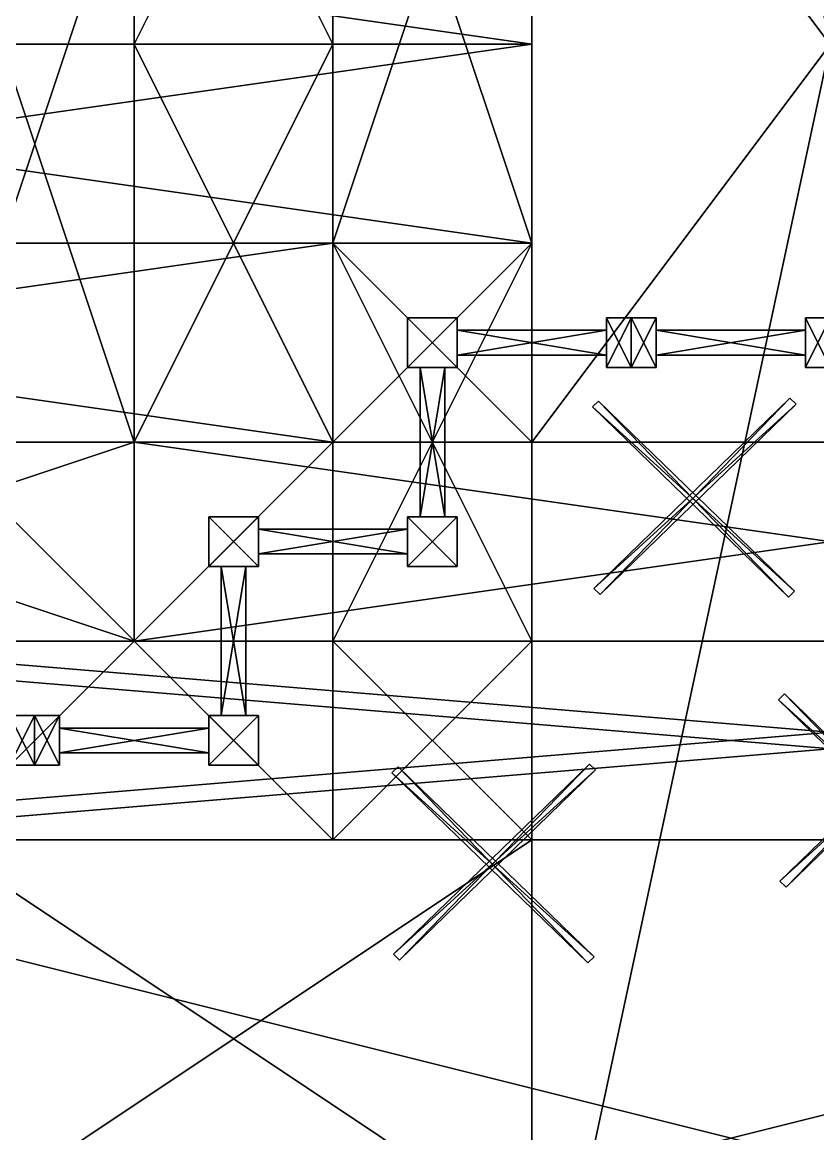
# Model space of a CAD drawing. Extents: x -1088 to 1104, y -640 to 640.
# Drawn here: x -34 to 94, y -399.3 to -220.5 of the extents above; entities that cross this region are included whole.
import ezdxf

# ---------------------------------------------------------------- set-up
doc = ezdxf.new("R2010")
doc.units = 0

msp = doc.modelspace()

# ---------------------------------------------------------------- meshes
at = {"layer": 'OBJECT012', "color": 50}
mesh = msp.add_polyface(dxfattribs=at)
corners = [(-112, -352, 208), (272, -352, 208), (272, -448, 208), (-112, -448, 208), (-112, -448, 200), (272, -448, 200), (272, -352, 200), (-112, -352, 200)]
mesh.append_faces([[corners[k] for k in face] for face in [(1, 3, 0), (5, 7, 4), (3, 7, 0), (5, 1, 6), (0, 6, 1), (4, 2, 5)]], dxfattribs={"vtx0": -1})
mesh.append_faces([[corners[k] for k in face] for face in [(1, 2, 3), (5, 6, 7), (3, 4, 7), (5, 2, 1), (0, 7, 6), (4, 3, 2)]], dxfattribs={"vtx2": -1})
at = {"layer": 'OBJECT021', "color": 50}
mesh = msp.add_polyface(dxfattribs=at)
corners = [(-112, -320, 208), (272, -320, 208), (272, -352, 208), (-112, -352, 208), (-112, -352, 200), (272, -352, 200), (272, -320, 200), (-112, -320, 200)]
mesh.append_faces([[corners[k] for k in face] for face in [(1, 3, 0), (5, 7, 4), (3, 7, 0), (5, 1, 6), (0, 6, 1), (4, 2, 5)]], dxfattribs={"vtx0": -1})
mesh.append_faces([[corners[k] for k in face] for face in [(1, 2, 3), (5, 6, 7), (3, 4, 7), (5, 2, 1), (0, 7, 6), (4, 3, 2)]], dxfattribs={"vtx2": -1})
at = {"layer": 'OBJECT025', "color": 50}
mesh = msp.add_polyface(dxfattribs=at)
corners = [(-16, -288, 208), (208, -288, 208), (208, -320, 208), (-16, -320, 208), (-16, -320, 200), (208, -320, 200), (208, -288, 200), (-16, -288, 200)]
mesh.append_faces([[corners[k] for k in face] for face in [(1, 3, 0), (5, 7, 4), (3, 7, 0), (5, 1, 6), (0, 6, 1), (4, 2, 5)]], dxfattribs={"vtx0": -1})
mesh.append_faces([[corners[k] for k in face] for face in [(1, 2, 3), (5, 6, 7), (3, 4, 7), (5, 2, 1), (0, 7, 6), (4, 3, 2)]], dxfattribs={"vtx2": -1})
at = {"layer": 'OBJECT028', "color": 50}
mesh = msp.add_polyface(dxfattribs=at)
corners = [(48, -160, 208), (144, -160, 208), (144, -288, 208), (48, -288, 208), (48, -288, 200), (144, -288, 200), (144, -160, 200), (48, -160, 200)]
mesh.append_faces([[corners[k] for k in face] for face in [(1, 3, 0), (5, 7, 4), (3, 7, 0), (5, 1, 6), (0, 6, 1), (4, 2, 5)]], dxfattribs={"vtx0": -1})
mesh.append_faces([[corners[k] for k in face] for face in [(1, 2, 3), (5, 6, 7), (3, 4, 7), (5, 2, 1), (0, 7, 6), (4, 3, 2)]], dxfattribs={"vtx2": -1})
at = {"layer": 'OBJECT033', "color": 50}
mesh = msp.add_polyface(dxfattribs=at)
corners = [(16, -320, 48), (48, -320, 48), (48, -352, 48), (16, -352, 48), (16, -352, 16), (48, -352, 16), (48, -320, 16), (16, -320, 16)]
mesh.append_faces([[corners[k] for k in face] for face in [(1, 3, 0), (5, 7, 4), (3, 7, 0), (5, 1, 6), (0, 6, 1), (4, 2, 5)]], dxfattribs={"vtx0": -1})
mesh.append_faces([[corners[k] for k in face] for face in [(1, 2, 3), (5, 6, 7), (3, 4, 7), (5, 2, 1), (0, 7, 6), (4, 3, 2)]], dxfattribs={"vtx2": -1})
at = {"layer": 'OBJECT086', "color": 50}
mesh = msp.add_polyface(dxfattribs=at)
corners = [(16, -256, 208), (48, -256, 208), (48, -288, 208), (16, -288, 208), (16, -288, 200), (48, -288, 200), (48, -256, 200), (16, -256, 200)]
mesh.append_faces([[corners[k] for k in face] for face in [(1, 3, 0), (5, 7, 4), (3, 7, 0), (5, 1, 6), (0, 6, 1), (4, 2, 5)]], dxfattribs={"vtx0": -1})
mesh.append_faces([[corners[k] for k in face] for face in [(1, 2, 3), (5, 6, 7), (3, 4, 7), (5, 2, 1), (0, 7, 6), (4, 3, 2)]], dxfattribs={"vtx2": -1})
at = {"layer": 'OBJECT1088', "color": 50}
mesh = msp.add_polyface(dxfattribs=at)
corners = [(-48, -288, 48), (16, -288, 48), (16, -352, 48), (-48, -352, 48), (-48, -352, 16), (16, -352, 16), (16, -288, 16), (-48, -288, 16)]
mesh.append_faces([[corners[k] for k in face] for face in [(1, 3, 0), (5, 7, 4), (3, 7, 0), (5, 1, 6), (0, 6, 1), (4, 2, 5)]], dxfattribs={"vtx0": -1})
mesh.append_faces([[corners[k] for k in face] for face in [(1, 2, 3), (5, 6, 7), (3, 4, 7), (5, 2, 1), (0, 7, 6), (4, 3, 2)]], dxfattribs={"vtx2": -1})
at = {"layer": 'OBJECT1089', "color": 50}
mesh = msp.add_polyface(dxfattribs=at)
corners = [(16, -256, 48), (48, -256, 48), (48, -320, 48), (16, -320, 48), (16, -320, 16), (48, -320, 16), (48, -256, 16), (16, -256, 16)]
mesh.append_faces([[corners[k] for k in face] for face in [(1, 3, 0), (5, 7, 4), (3, 7, 0), (5, 1, 6), (0, 6, 1), (4, 2, 5)]], dxfattribs={"vtx0": -1})
mesh.append_faces([[corners[k] for k in face] for face in [(1, 2, 3), (5, 6, 7), (3, 4, 7), (5, 2, 1), (0, 7, 6), (4, 3, 2)]], dxfattribs={"vtx2": -1})
at = {"layer": 'OBJECT1249', "color": 50}
mesh = msp.add_polyface(dxfattribs=at)
corners = [(-4, -338, 222), (-28, -338, 222), (-28, -334, 222), (-4, -334, 222), (-4, -334, 216), (-28, -334, 216), (-28, -338, 216), (-4, -338, 216)]
mesh.append_faces([[corners[k] for k in face] for face in [(1, 3, 0), (5, 7, 4), (3, 7, 0), (5, 1, 6), (0, 6, 1), (4, 2, 5)]], dxfattribs={"vtx0": -1})
mesh.append_faces([[corners[k] for k in face] for face in [(1, 2, 3), (5, 6, 7), (3, 4, 7), (5, 2, 1), (0, 7, 6), (4, 3, 2)]], dxfattribs={"vtx2": -1})
at = {"layer": 'OBJECT1250', "color": 50}
mesh = msp.add_polyface(dxfattribs=at)
corners = [(-4, -338, 236), (-28, -338, 236), (-28, -334, 236), (-4, -334, 236), (-4, -334, 230), (-28, -334, 230), (-28, -338, 230), (-4, -338, 230)]
mesh.append_faces([[corners[k] for k in face] for face in [(1, 3, 0), (5, 7, 4), (3, 7, 0), (5, 1, 6), (0, 6, 1), (4, 2, 5)]], dxfattribs={"vtx0": -1})
mesh.append_faces([[corners[k] for k in face] for face in [(1, 2, 3), (5, 6, 7), (3, 4, 7), (5, 2, 1), (0, 7, 6), (4, 3, 2)]], dxfattribs={"vtx2": -1})
at = {"layer": 'OBJECT1251', "color": 50}
mesh = msp.add_polyface(dxfattribs=at)
corners = [(4, -340, 240), (-4, -340, 240), (-4, -332, 240), (4, -332, 240), (4, -332, 208), (-4, -332, 208), (-4, -340, 208), (4, -340, 208)]
mesh.append_faces([[corners[k] for k in face] for face in [(1, 3, 0), (5, 7, 4), (3, 7, 0), (5, 1, 6), (0, 6, 1), (4, 2, 5)]], dxfattribs={"vtx0": -1})
mesh.append_faces([[corners[k] for k in face] for face in [(1, 2, 3), (5, 6, 7), (3, 4, 7), (5, 2, 1), (0, 7, 6), (4, 3, 2)]], dxfattribs={"vtx2": -1})
at = {"layer": 'OBJECT1262', "color": 50}
mesh = msp.add_polyface(dxfattribs=at)
corners = [(-28, -340, 240), (-32, -340, 240), (-32, -332, 240), (-28, -332, 240), (-28, -332, 208), (-32, -332, 208), (-32, -340, 208), (-28, -340, 208)]
mesh.append_faces([[corners[k] for k in face] for face in [(1, 3, 0), (5, 7, 4), (3, 7, 0), (5, 1, 6), (0, 6, 1), (4, 2, 5)]], dxfattribs={"vtx0": -1})
mesh.append_faces([[corners[k] for k in face] for face in [(1, 2, 3), (5, 6, 7), (3, 4, 7), (5, 2, 1), (0, 7, 6), (4, 3, 2)]], dxfattribs={"vtx2": -1})
at = {"layer": 'OBJECT1282', "color": 50}
mesh = msp.add_polyface(dxfattribs=at)
corners = [(-48, -352, 48), (48, -352, 48), (48, -416, 48), (-48, -416, 48), (-48, -416, 16), (48, -416, 16), (48, -352, 16), (-48, -352, 16)]
mesh.append_faces([[corners[k] for k in face] for face in [(1, 3, 0), (5, 7, 4), (3, 7, 0), (5, 1, 6), (0, 6, 1), (4, 2, 5)]], dxfattribs={"vtx0": -1})
mesh.append_faces([[corners[k] for k in face] for face in [(1, 2, 3), (5, 6, 7), (3, 4, 7), (5, 2, 1), (0, 7, 6), (4, 3, 2)]], dxfattribs={"vtx2": -1})
at = {"layer": 'OBJECT171', "color": 50}
mesh = msp.add_polyface(dxfattribs=at)
corners = [(-176, -192, 48), (48, -192, 48), (48, -224, 48), (-176, -224, 48), (-176, -224, 16), (48, -224, 16), (48, -192, 16), (-176, -192, 16)]
mesh.append_faces([[corners[k] for k in face] for face in [(1, 3, 0), (5, 7, 4), (3, 7, 0), (5, 1, 6), (0, 6, 1), (4, 2, 5)]], dxfattribs={"vtx0": -1})
mesh.append_faces([[corners[k] for k in face] for face in [(1, 2, 3), (5, 6, 7), (3, 4, 7), (5, 2, 1), (0, 7, 6), (4, 3, 2)]], dxfattribs={"vtx2": -1})
at = {"layer": 'OBJECT172', "color": 50}
mesh = msp.add_polyface(dxfattribs=at)
corners = [(-176, -224, 48), (48, -224, 48), (48, -256, 48), (-176, -256, 48), (-176, -256, 16), (48, -256, 16), (48, -224, 16), (-176, -224, 16)]
mesh.append_faces([[corners[k] for k in face] for face in [(1, 3, 0), (5, 7, 4), (3, 7, 0), (5, 1, 6), (0, 6, 1), (4, 2, 5)]], dxfattribs={"vtx0": -1})
mesh.append_faces([[corners[k] for k in face] for face in [(1, 2, 3), (5, 6, 7), (3, 4, 7), (5, 2, 1), (0, 7, 6), (4, 3, 2)]], dxfattribs={"vtx2": -1})
at = {"layer": 'OBJECT197', "color": 50}
mesh = msp.add_polyface(dxfattribs=at)
corners = [(-1084, -640, 832), (-1084, 640, 832), (1092, 640, 832), (1092, -640, 832), (-1084, 640, 830), (-1084, -640, 830), (1092, -640, 830), (1092, 640, 830)]
mesh.append_faces([[corners[k] for k in face] for face in [(1, 3, 0), (1, 5, 4), (3, 7, 6), (2, 4, 7), (0, 6, 5), (5, 7, 4)]], dxfattribs={"vtx0": -1})
mesh.append_faces([[corners[k] for k in face] for face in [(1, 2, 3), (1, 0, 5), (3, 2, 7), (2, 1, 4), (0, 3, 6), (5, 6, 7)]], dxfattribs={"vtx2": -1})
at = {"layer": 'OBJECT203', "color": 50}
mesh = msp.add_polyface(dxfattribs=at)
corners = [(-1088, 640, -128), (-1088, -640, -128), (1088, -640, -128), (1088, 640, -128), (-1088, -640, -126), (-1088, 640, -126), (1088, 640, -126), (1088, -640, -126)]
mesh.append_faces([[corners[k] for k in face] for face in [(1, 3, 0), (1, 5, 4), (3, 7, 6), (0, 6, 5), (2, 4, 7), (5, 7, 4)]], dxfattribs={"vtx0": -1})
mesh.append_faces([[corners[k] for k in face] for face in [(1, 2, 3), (1, 0, 5), (3, 2, 7), (0, 3, 6), (2, 1, 4), (5, 6, 7)]], dxfattribs={"vtx2": -1})
at = {"layer": 'OBJECT283', "color": 50}
mesh = msp.add_polyface(dxfattribs=at)
corners = [(-208, -256, 48), (16, -256, 48), (16, -288, 48), (-208, -288, 48), (-208, -288, 16), (16, -288, 16), (16, -256, 16), (-208, -256, 16)]
mesh.append_faces([[corners[k] for k in face] for face in [(1, 3, 0), (5, 7, 4), (3, 7, 0), (5, 1, 6), (0, 6, 1), (4, 2, 5)]], dxfattribs={"vtx0": -1})
mesh.append_faces([[corners[k] for k in face] for face in [(1, 2, 3), (5, 6, 7), (3, 4, 7), (5, 2, 1), (0, 7, 6), (4, 3, 2)]], dxfattribs={"vtx2": -1})
at = {"layer": 'OBJECT290', "color": 50}
mesh = msp.add_polyface(dxfattribs=at)
corners = [(57.751301, -282.352997, 240), (58.737099, -281.397003, 240), (90.282097, -312, 240), (89.296303, -312.946991, 240), (89.296303, -312.946991, 208), (90.282097, -312, 208), (58.737099, -281.397003, 208), (57.751301, -282.352997, 208)]
mesh.append_faces([[corners[k] for k in face] for face in [(1, 3, 0), (5, 7, 4), (3, 7, 0), (5, 1, 6), (0, 6, 1), (4, 2, 5)]], dxfattribs={"vtx0": -1})
mesh.append_faces([[corners[k] for k in face] for face in [(1, 2, 3), (5, 6, 7), (3, 4, 7), (5, 2, 1), (0, 7, 6), (4, 3, 2)]], dxfattribs={"vtx2": -1})
at = {"layer": 'OBJECT291', "color": 50}
mesh = msp.add_polyface(dxfattribs=at)
corners = [(89.529503, -280.946991, 240), (90.515198, -281.903015, 240), (58.970299, -312.497009, 240), (57.984501, -311.540985, 240), (57.984501, -311.540985, 208), (58.970299, -312.497009, 208), (90.515198, -281.903015, 208), (89.529503, -280.946991, 208)]
mesh.append_faces([[corners[k] for k in face] for face in [(1, 3, 0), (5, 7, 4), (3, 7, 0), (5, 1, 6), (0, 6, 1), (4, 2, 5)]], dxfattribs={"vtx0": -1})
mesh.append_faces([[corners[k] for k in face] for face in [(1, 2, 3), (5, 6, 7), (3, 4, 7), (5, 2, 1), (0, 7, 6), (4, 3, 2)]], dxfattribs={"vtx2": -1})
at = {"layer": 'OBJECT296', "color": 50}
mesh = msp.add_polyface(dxfattribs=at)
corners = [(25.479, -341.195007, 240), (26.464701, -340.239014, 240), (58, -370.833008, 240), (57.023899, -371.789001, 240), (57.023899, -371.789001, 208), (58, -370.833008, 208), (26.464701, -340.239014, 208), (25.479, -341.195007, 208)]
mesh.append_faces([[corners[k] for k in face] for face in [(1, 3, 0), (5, 7, 4), (3, 7, 0), (5, 1, 6), (0, 6, 1), (4, 2, 5)]], dxfattribs={"vtx0": -1})
mesh.append_faces([[corners[k] for k in face] for face in [(1, 2, 3), (5, 6, 7), (3, 4, 7), (5, 2, 1), (0, 7, 6), (4, 3, 2)]], dxfattribs={"vtx2": -1})
at = {"layer": 'OBJECT297', "color": 50}
mesh = msp.add_polyface(dxfattribs=at)
corners = [(57.257099, -339.789001, 240), (58.242901, -340.746002, 240), (26.698, -371.339996, 240), (25.712099, -370.384003, 240), (25.712099, -370.384003, 208), (26.698, -371.339996, 208), (58.242901, -340.746002, 208), (57.257099, -339.789001, 208)]
mesh.append_faces([[corners[k] for k in face] for face in [(1, 3, 0), (5, 7, 4), (3, 7, 0), (5, 1, 6), (0, 6, 1), (4, 2, 5)]], dxfattribs={"vtx0": -1})
mesh.append_faces([[corners[k] for k in face] for face in [(1, 2, 3), (5, 6, 7), (3, 4, 7), (5, 2, 1), (0, 7, 6), (4, 3, 2)]], dxfattribs={"vtx2": -1})
at = {"layer": 'OBJECT355', "color": 50}
mesh = msp.add_polyface(dxfattribs=at)
corners = [(87.686203, -329.471985, 240), (88.671898, -328.515991, 240), (120.217003, -359.109985, 240), (119.231003, -360.06601, 240), (119.231003, -360.06601, 208), (120.217003, -359.109985, 208), (88.671898, -328.515991, 208), (87.686203, -329.471985, 208)]
mesh.append_faces([[corners[k] for k in face] for face in [(1, 3, 0), (5, 7, 4), (3, 7, 0), (5, 1, 6), (0, 6, 1), (4, 2, 5)]], dxfattribs={"vtx0": -1})
mesh.append_faces([[corners[k] for k in face] for face in [(1, 2, 3), (5, 6, 7), (3, 4, 7), (5, 2, 1), (0, 7, 6), (4, 3, 2)]], dxfattribs={"vtx2": -1})
at = {"layer": 'OBJECT356', "color": 50}
mesh = msp.add_polyface(dxfattribs=at)
corners = [(119.463997, -328.06601, 240), (120.449997, -329.022003, 240), (88.905197, -359.615997, 240), (87.919403, -358.660004, 240), (87.919403, -358.660004, 208), (88.905197, -359.615997, 208), (120.449997, -329.022003, 208), (119.463997, -328.06601, 208)]
mesh.append_faces([[corners[k] for k in face] for face in [(1, 3, 0), (5, 7, 4), (3, 7, 0), (5, 1, 6), (0, 6, 1), (4, 2, 5)]], dxfattribs={"vtx0": -1})
mesh.append_faces([[corners[k] for k in face] for face in [(1, 2, 3), (5, 6, 7), (3, 4, 7), (5, 2, 1), (0, 7, 6), (4, 3, 2)]], dxfattribs={"vtx2": -1})
at = {"layer": 'OBJECT515', "color": 50}
mesh = msp.add_polyface(dxfattribs=at)
corners = [(-32, -340, 240), (-36, -340, 240), (-36, -332, 240), (-32, -332, 240), (-32, -332, 208), (-36, -332, 208), (-36, -340, 208), (-32, -340, 208)]
mesh.append_faces([[corners[k] for k in face] for face in [(1, 3, 0), (5, 7, 4), (3, 7, 0), (5, 1, 6), (0, 6, 1), (4, 2, 5)]], dxfattribs={"vtx0": -1})
mesh.append_faces([[corners[k] for k in face] for face in [(1, 2, 3), (5, 6, 7), (3, 4, 7), (5, 2, 1), (0, 7, 6), (4, 3, 2)]], dxfattribs={"vtx2": -1})
at = {"layer": 'OBJECT520', "color": 50}
mesh = msp.add_polyface(dxfattribs=at)
corners = [(68, -276, 240), (64, -276, 240), (64, -268, 240), (68, -268, 240), (68, -268, 208), (64, -268, 208), (64, -276, 208), (68, -276, 208)]
mesh.append_faces([[corners[k] for k in face] for face in [(1, 3, 0), (5, 7, 4), (3, 7, 0), (5, 1, 6), (0, 6, 1), (4, 2, 5)]], dxfattribs={"vtx0": -1})
mesh.append_faces([[corners[k] for k in face] for face in [(1, 2, 3), (5, 6, 7), (3, 4, 7), (5, 2, 1), (0, 7, 6), (4, 3, 2)]], dxfattribs={"vtx2": -1})
at = {"layer": 'OBJECT521', "color": 50}
mesh = msp.add_polyface(dxfattribs=at)
corners = [(92, -274, 222), (68, -274, 222), (68, -270, 222), (92, -270, 222), (92, -270, 216), (68, -270, 216), (68, -274, 216), (92, -274, 216)]
mesh.append_faces([[corners[k] for k in face] for face in [(1, 3, 0), (5, 7, 4), (3, 7, 0), (5, 1, 6), (0, 6, 1), (4, 2, 5)]], dxfattribs={"vtx0": -1})
mesh.append_faces([[corners[k] for k in face] for face in [(1, 2, 3), (5, 6, 7), (3, 4, 7), (5, 2, 1), (0, 7, 6), (4, 3, 2)]], dxfattribs={"vtx2": -1})
at = {"layer": 'OBJECT522', "color": 50}
mesh = msp.add_polyface(dxfattribs=at)
corners = [(92, -274, 236), (68, -274, 236), (68, -270, 236), (92, -270, 236), (92, -270, 230), (68, -270, 230), (68, -274, 230), (92, -274, 230)]
mesh.append_faces([[corners[k] for k in face] for face in [(1, 3, 0), (5, 7, 4), (3, 7, 0), (5, 1, 6), (0, 6, 1), (4, 2, 5)]], dxfattribs={"vtx0": -1})
mesh.append_faces([[corners[k] for k in face] for face in [(1, 2, 3), (5, 6, 7), (3, 4, 7), (5, 2, 1), (0, 7, 6), (4, 3, 2)]], dxfattribs={"vtx2": -1})
at = {"layer": 'OBJECT523', "color": 50}
mesh = msp.add_polyface(dxfattribs=at)
corners = [(96, -276, 240), (92, -276, 240), (92, -268, 240), (96, -268, 240), (96, -268, 208), (92, -268, 208), (92, -276, 208), (96, -276, 208)]
mesh.append_faces([[corners[k] for k in face] for face in [(1, 3, 0), (5, 7, 4), (3, 7, 0), (5, 1, 6), (0, 6, 1), (4, 2, 5)]], dxfattribs={"vtx0": -1})
mesh.append_faces([[corners[k] for k in face] for face in [(1, 2, 3), (5, 6, 7), (3, 4, 7), (5, 2, 1), (0, 7, 6), (4, 3, 2)]], dxfattribs={"vtx2": -1})
at = {"layer": 'OBJECT674', "color": 50}
mesh = msp.add_polyface(dxfattribs=at)
corners = [(48, 0, 48), (144, 0, 48), (144, -448, 48), (48, -448, 48), (48, -448, 16), (144, -448, 16), (144, 0, 16), (48, 0, 16)]
mesh.append_faces([[corners[k] for k in face] for face in [(1, 3, 0), (5, 7, 4), (3, 7, 0), (5, 1, 6), (0, 6, 1), (4, 2, 5)]], dxfattribs={"vtx0": -1})
mesh.append_faces([[corners[k] for k in face] for face in [(1, 2, 3), (5, 6, 7), (3, 4, 7), (5, 2, 1), (0, 7, 6), (4, 3, 2)]], dxfattribs={"vtx2": -1})
at = {"layer": 'OBJECT676', "color": 50}
mesh = msp.add_polyface(dxfattribs=at)
corners = [(-80, -320, 720), (304, -320, 720), (304, -352, 720), (-80, -352, 720), (-80, -352, 240), (304, -352, 240), (304, -320, 240), (-80, -320, 240)]
mesh.append_faces([[corners[k] for k in face] for face in [(1, 3, 0), (5, 7, 4), (3, 7, 0), (5, 1, 6), (0, 6, 1), (4, 2, 5)]], dxfattribs={"vtx0": -1})
mesh.append_faces([[corners[k] for k in face] for face in [(1, 2, 3), (5, 6, 7), (3, 4, 7), (5, 2, 1), (0, 7, 6), (4, 3, 2)]], dxfattribs={"vtx2": -1})
at = {"layer": 'OBJECT734', "color": 50}
mesh = msp.add_polyface(dxfattribs=at)
corners = [(272, -352, 176), (-112, -352, 176), (-112, -448, 176), (272, -448, 176), (272, -448, 200), (-112, -448, 200), (-112, -352, 200), (272, -352, 200)]
mesh.append_faces([[corners[k] for k in face] for face in [(1, 3, 0), (5, 7, 4), (3, 7, 0), (5, 1, 6), (0, 6, 1), (4, 2, 5)]], dxfattribs={"vtx0": -1})
mesh.append_faces([[corners[k] for k in face] for face in [(1, 2, 3), (5, 6, 7), (3, 4, 7), (5, 2, 1), (0, 7, 6), (4, 3, 2)]], dxfattribs={"vtx2": -1})
at = {"layer": 'OBJECT748', "color": 50}
mesh = msp.add_polyface(dxfattribs=at)
corners = [(48, -160, 176), (48, -256, 176), (16, -256, 176), (16, -160, 176), (16, -160, 168), (16, -256, 168), (48, -256, 168), (48, -160, 168)]
mesh.append_faces([[corners[k] for k in face] for face in [(1, 3, 0), (5, 7, 4), (3, 7, 0), (5, 1, 6), (0, 6, 1), (4, 2, 5)]], dxfattribs={"vtx0": -1})
mesh.append_faces([[corners[k] for k in face] for face in [(1, 2, 3), (5, 6, 7), (3, 4, 7), (5, 2, 1), (0, 7, 6), (4, 3, 2)]], dxfattribs={"vtx2": -1})
at = {"layer": 'OBJECT757', "color": 50}
mesh = msp.add_polyface(dxfattribs=at)
corners = [(16, -224, 176), (16, -288, 176), (-16, -288, 176), (-16, -224, 176), (-16, -224, 168), (-16, -288, 168), (16, -288, 168), (16, -224, 168)]
mesh.append_faces([[corners[k] for k in face] for face in [(1, 3, 0), (5, 7, 4), (3, 7, 0), (5, 1, 6), (0, 6, 1), (4, 2, 5)]], dxfattribs={"vtx0": -1})
mesh.append_faces([[corners[k] for k in face] for face in [(1, 2, 3), (5, 6, 7), (3, 4, 7), (5, 2, 1), (0, 7, 6), (4, 3, 2)]], dxfattribs={"vtx2": -1})
at = {"layer": 'OBJECT766', "color": 50}
mesh = msp.add_polyface(dxfattribs=at)
corners = [(-112, -288, 176), (-16, -288, 176), (-16, -320, 176), (-112, -320, 176), (-112, -320, 168), (-16, -320, 168), (-16, -288, 168), (-112, -288, 168)]
mesh.append_faces([[corners[k] for k in face] for face in [(1, 3, 0), (5, 7, 4), (3, 7, 0), (5, 1, 6), (0, 6, 1), (4, 2, 5)]], dxfattribs={"vtx0": -1})
mesh.append_faces([[corners[k] for k in face] for face in [(1, 2, 3), (5, 6, 7), (3, 4, 7), (5, 2, 1), (0, 7, 6), (4, 3, 2)]], dxfattribs={"vtx2": -1})
at = {"layer": 'OBJECT771', "color": 50}
mesh = msp.add_polyface(dxfattribs=at)
corners = [(-16, -192, 144), (-16, -288, 144), (-48, -288, 144), (-48, -192, 144), (-48, -192, 136), (-48, -288, 136), (-16, -288, 136), (-16, -192, 136)]
mesh.append_faces([[corners[k] for k in face] for face in [(1, 3, 0), (5, 7, 4), (3, 7, 0), (5, 1, 6), (0, 6, 1), (4, 2, 5)]], dxfattribs={"vtx0": -1})
mesh.append_faces([[corners[k] for k in face] for face in [(1, 2, 3), (5, 6, 7), (3, 4, 7), (5, 2, 1), (0, 7, 6), (4, 3, 2)]], dxfattribs={"vtx2": -1})
at = {"layer": 'OBJECT844', "color": 50}
mesh = msp.add_polyface(dxfattribs=at)
corners = [(60, -274, 222), (36, -274, 222), (36, -270, 222), (60, -270, 222), (60, -270, 216), (36, -270, 216), (36, -274, 216), (60, -274, 216)]
mesh.append_faces([[corners[k] for k in face] for face in [(1, 3, 0), (5, 7, 4), (3, 7, 0), (5, 1, 6), (0, 6, 1), (4, 2, 5)]], dxfattribs={"vtx0": -1})
mesh.append_faces([[corners[k] for k in face] for face in [(1, 2, 3), (5, 6, 7), (3, 4, 7), (5, 2, 1), (0, 7, 6), (4, 3, 2)]], dxfattribs={"vtx2": -1})
at = {"layer": 'OBJECT849', "color": 50}
mesh = msp.add_polyface(dxfattribs=at)
corners = [(16, -160, 144), (16, -224, 144), (-16, -224, 144), (-16, -160, 144), (-16, -160, 136), (-16, -224, 136), (16, -224, 136), (16, -160, 136)]
mesh.append_faces([[corners[k] for k in face] for face in [(1, 3, 0), (5, 7, 4), (3, 7, 0), (5, 1, 6), (0, 6, 1), (4, 2, 5)]], dxfattribs={"vtx0": -1})
mesh.append_faces([[corners[k] for k in face] for face in [(1, 2, 3), (5, 6, 7), (3, 4, 7), (5, 2, 1), (0, 7, 6), (4, 3, 2)]], dxfattribs={"vtx2": -1})
at = {"layer": 'OBJECT855', "color": 50}
mesh = msp.add_polyface(dxfattribs=at)
corners = [(64, -276, 240), (60, -276, 240), (60, -268, 240), (64, -268, 240), (64, -268, 208), (60, -268, 208), (60, -276, 208), (64, -276, 208)]
mesh.append_faces([[corners[k] for k in face] for face in [(1, 3, 0), (5, 7, 4), (3, 7, 0), (5, 1, 6), (0, 6, 1), (4, 2, 5)]], dxfattribs={"vtx0": -1})
mesh.append_faces([[corners[k] for k in face] for face in [(1, 2, 3), (5, 6, 7), (3, 4, 7), (5, 2, 1), (0, 7, 6), (4, 3, 2)]], dxfattribs={"vtx2": -1})
at = {"layer": 'OBJECT924', "color": 50}
mesh = msp.add_polyface(dxfattribs=at)
corners = [(60, -274, 236), (36, -274, 236), (36, -270, 236), (60, -270, 236), (60, -270, 230), (36, -270, 230), (36, -274, 230), (60, -274, 230)]
mesh.append_faces([[corners[k] for k in face] for face in [(1, 3, 0), (5, 7, 4), (3, 7, 0), (5, 1, 6), (0, 6, 1), (4, 2, 5)]], dxfattribs={"vtx0": -1})
mesh.append_faces([[corners[k] for k in face] for face in [(1, 2, 3), (5, 6, 7), (3, 4, 7), (5, 2, 1), (0, 7, 6), (4, 3, 2)]], dxfattribs={"vtx2": -1})
at = {"layer": 'OBJECT928', "color": 50}
mesh = msp.add_polyface(dxfattribs=at)
corners = [(208, -288, 176), (-16, -288, 176), (-16, -320, 176), (208, -320, 176), (208, -320, 200), (-16, -320, 200), (-16, -288, 200), (208, -288, 200)]
mesh.append_faces([[corners[k] for k in face] for face in [(1, 3, 0), (5, 7, 4), (3, 7, 0), (5, 1, 6), (0, 6, 1), (4, 2, 5)]], dxfattribs={"vtx0": -1})
mesh.append_faces([[corners[k] for k in face] for face in [(1, 2, 3), (5, 6, 7), (3, 4, 7), (5, 2, 1), (0, 7, 6), (4, 3, 2)]], dxfattribs={"vtx2": -1})
at = {"layer": 'OBJECT929', "color": 50}
mesh = msp.add_polyface(dxfattribs=at)
corners = [(-16, -288, 144), (-112, -288, 144), (-112, -320, 144), (-16, -320, 144), (-16, -320, 168), (-112, -320, 168), (-112, -288, 168), (-16, -288, 168)]
mesh.append_faces([[corners[k] for k in face] for face in [(1, 3, 0), (5, 7, 4), (3, 7, 0), (5, 1, 6), (0, 6, 1), (4, 2, 5)]], dxfattribs={"vtx0": -1})
mesh.append_faces([[corners[k] for k in face] for face in [(1, 2, 3), (5, 6, 7), (3, 4, 7), (5, 2, 1), (0, 7, 6), (4, 3, 2)]], dxfattribs={"vtx2": -1})
at = {"layer": 'OBJECT931', "color": 50}
mesh = msp.add_polyface(dxfattribs=at)
corners = [(48, -256, 176), (16, -256, 176), (16, -288, 176), (48, -288, 176), (48, -288, 200), (16, -288, 200), (16, -256, 200), (48, -256, 200)]
mesh.append_faces([[corners[k] for k in face] for face in [(1, 3, 0), (5, 7, 4), (3, 7, 0), (5, 1, 6), (0, 6, 1), (4, 2, 5)]], dxfattribs={"vtx0": -1})
mesh.append_faces([[corners[k] for k in face] for face in [(1, 2, 3), (5, 6, 7), (3, 4, 7), (5, 2, 1), (0, 7, 6), (4, 3, 2)]], dxfattribs={"vtx2": -1})
at = {"layer": 'OBJECT933', "color": 50}
mesh = msp.add_polyface(dxfattribs=at)
corners = [(36, -268, 240), (36, -276, 240), (28, -276, 240), (28, -268, 240), (28, -268, 208), (28, -276, 208), (36, -276, 208), (36, -268, 208)]
mesh.append_faces([[corners[k] for k in face] for face in [(1, 3, 0), (5, 7, 4), (3, 7, 0), (5, 1, 6), (0, 6, 1), (4, 2, 5)]], dxfattribs={"vtx0": -1})
mesh.append_faces([[corners[k] for k in face] for face in [(1, 2, 3), (5, 6, 7), (3, 4, 7), (5, 2, 1), (0, 7, 6), (4, 3, 2)]], dxfattribs={"vtx2": -1})
at = {"layer": 'OBJECT934', "color": 50}
mesh = msp.add_polyface(dxfattribs=at)
corners = [(34, -276, 222), (34, -300, 222), (30, -300, 222), (30, -276, 222), (30, -276, 216), (30, -300, 216), (34, -300, 216), (34, -276, 216)]
mesh.append_faces([[corners[k] for k in face] for face in [(1, 3, 0), (5, 7, 4), (3, 7, 0), (5, 1, 6), (0, 6, 1), (4, 2, 5)]], dxfattribs={"vtx0": -1})
mesh.append_faces([[corners[k] for k in face] for face in [(1, 2, 3), (5, 6, 7), (3, 4, 7), (5, 2, 1), (0, 7, 6), (4, 3, 2)]], dxfattribs={"vtx2": -1})
at = {"layer": 'OBJECT945', "color": 50}
mesh = msp.add_polyface(dxfattribs=at)
corners = [(34, -276, 236), (34, -300, 236), (30, -300, 236), (30, -276, 236), (30, -276, 230), (30, -300, 230), (34, -300, 230), (34, -276, 230)]
mesh.append_faces([[corners[k] for k in face] for face in [(1, 3, 0), (5, 7, 4), (3, 7, 0), (5, 1, 6), (0, 6, 1), (4, 2, 5)]], dxfattribs={"vtx0": -1})
mesh.append_faces([[corners[k] for k in face] for face in [(1, 2, 3), (5, 6, 7), (3, 4, 7), (5, 2, 1), (0, 7, 6), (4, 3, 2)]], dxfattribs={"vtx2": -1})
at = {"layer": 'OBJECT946', "color": 50}
mesh = msp.add_polyface(dxfattribs=at)
corners = [(36, -308, 240), (28, -308, 240), (28, -300, 240), (36, -300, 240), (36, -300, 208), (28, -300, 208), (28, -308, 208), (36, -308, 208)]
mesh.append_faces([[corners[k] for k in face] for face in [(1, 3, 0), (5, 7, 4), (3, 7, 0), (5, 1, 6), (0, 6, 1), (4, 2, 5)]], dxfattribs={"vtx0": -1})
mesh.append_faces([[corners[k] for k in face] for face in [(1, 2, 3), (5, 6, 7), (3, 4, 7), (5, 2, 1), (0, 7, 6), (4, 3, 2)]], dxfattribs={"vtx2": -1})
at = {"layer": 'OBJECT947', "color": 50}
mesh = msp.add_polyface(dxfattribs=at)
corners = [(28, -306, 222), (4, -306, 222), (4, -302, 222), (28, -302, 222), (28, -302, 216), (4, -302, 216), (4, -306, 216), (28, -306, 216)]
mesh.append_faces([[corners[k] for k in face] for face in [(1, 3, 0), (5, 7, 4), (3, 7, 0), (5, 1, 6), (0, 6, 1), (4, 2, 5)]], dxfattribs={"vtx0": -1})
mesh.append_faces([[corners[k] for k in face] for face in [(1, 2, 3), (5, 6, 7), (3, 4, 7), (5, 2, 1), (0, 7, 6), (4, 3, 2)]], dxfattribs={"vtx2": -1})
at = {"layer": 'OBJECT948', "color": 50}
mesh = msp.add_polyface(dxfattribs=at)
corners = [(28, -306, 236), (4, -306, 236), (4, -302, 236), (28, -302, 236), (28, -302, 230), (4, -302, 230), (4, -306, 230), (28, -306, 230)]
mesh.append_faces([[corners[k] for k in face] for face in [(1, 3, 0), (5, 7, 4), (3, 7, 0), (5, 1, 6), (0, 6, 1), (4, 2, 5)]], dxfattribs={"vtx0": -1})
mesh.append_faces([[corners[k] for k in face] for face in [(1, 2, 3), (5, 6, 7), (3, 4, 7), (5, 2, 1), (0, 7, 6), (4, 3, 2)]], dxfattribs={"vtx2": -1})
at = {"layer": 'OBJECT949', "color": 50}
mesh = msp.add_polyface(dxfattribs=at)
corners = [(16, -288, 144), (16, -224, 144), (-16, -224, 144), (-16, -288, 144), (-16, -288, 168), (-16, -224, 168), (16, -224, 168), (16, -288, 168)]
mesh.append_faces([[corners[k] for k in face] for face in [(1, 3, 0), (5, 7, 4), (3, 7, 0), (5, 1, 6), (0, 6, 1), (4, 2, 5)]], dxfattribs={"vtx0": -1})
mesh.append_faces([[corners[k] for k in face] for face in [(1, 2, 3), (5, 6, 7), (3, 4, 7), (5, 2, 1), (0, 7, 6), (4, 3, 2)]], dxfattribs={"vtx2": -1})
at = {"layer": 'OBJECT951', "color": 50}
mesh = msp.add_polyface(dxfattribs=at)
corners = [(-16, -288, 112), (-16, -192, 112), (-48, -192, 112), (-48, -288, 112), (-48, -288, 136), (-48, -192, 136), (-16, -192, 136), (-16, -288, 136)]
mesh.append_faces([[corners[k] for k in face] for face in [(1, 3, 0), (5, 7, 4), (3, 7, 0), (5, 1, 6), (0, 6, 1), (4, 2, 5)]], dxfattribs={"vtx0": -1})
mesh.append_faces([[corners[k] for k in face] for face in [(1, 2, 3), (5, 6, 7), (3, 4, 7), (5, 2, 1), (0, 7, 6), (4, 3, 2)]], dxfattribs={"vtx2": -1})
at = {"layer": 'OBJECT952', "color": 50}
mesh = msp.add_polyface(dxfattribs=at)
corners = [(16, -224, 112), (16, -160, 112), (-16, -160, 112), (-16, -224, 112), (-16, -224, 136), (-16, -160, 136), (16, -160, 136), (16, -224, 136)]
mesh.append_faces([[corners[k] for k in face] for face in [(1, 3, 0), (5, 7, 4), (3, 7, 0), (5, 1, 6), (0, 6, 1), (4, 2, 5)]], dxfattribs={"vtx0": -1})
mesh.append_faces([[corners[k] for k in face] for face in [(1, 2, 3), (5, 6, 7), (3, 4, 7), (5, 2, 1), (0, 7, 6), (4, 3, 2)]], dxfattribs={"vtx2": -1})
at = {"layer": 'OBJECT953', "color": 50}
mesh = msp.add_polyface(dxfattribs=at)
corners = [(48, -256, 144), (48, -160, 144), (16, -160, 144), (16, -256, 144), (16, -256, 168), (16, -160, 168), (48, -160, 168), (48, -256, 168)]
mesh.append_faces([[corners[k] for k in face] for face in [(1, 3, 0), (5, 7, 4), (3, 7, 0), (5, 1, 6), (0, 6, 1), (4, 2, 5)]], dxfattribs={"vtx0": -1})
mesh.append_faces([[corners[k] for k in face] for face in [(1, 2, 3), (5, 6, 7), (3, 4, 7), (5, 2, 1), (0, 7, 6), (4, 3, 2)]], dxfattribs={"vtx2": -1})
at = {"layer": 'OBJECT957', "color": 50}
mesh = msp.add_polyface(dxfattribs=at)
corners = [(144, -160, 176), (48, -160, 176), (48, -288, 176), (144, -288, 176), (144, -288, 200), (48, -288, 200), (48, -160, 200), (144, -160, 200)]
mesh.append_faces([[corners[k] for k in face] for face in [(1, 3, 0), (5, 7, 4), (3, 7, 0), (5, 1, 6), (0, 6, 1), (4, 2, 5)]], dxfattribs={"vtx0": -1})
mesh.append_faces([[corners[k] for k in face] for face in [(1, 2, 3), (5, 6, 7), (3, 4, 7), (5, 2, 1), (0, 7, 6), (4, 3, 2)]], dxfattribs={"vtx2": -1})
at = {"layer": 'OBJECT959', "color": 50}
mesh = msp.add_polyface(dxfattribs=at)
corners = [(272, -320, 176), (-112, -320, 176), (-112, -352, 176), (272, -352, 176), (272, -352, 200), (-112, -352, 200), (-112, -320, 200), (272, -320, 200)]
mesh.append_faces([[corners[k] for k in face] for face in [(1, 3, 0), (5, 7, 4), (3, 7, 0), (5, 1, 6), (0, 6, 1), (4, 2, 5)]], dxfattribs={"vtx0": -1})
mesh.append_faces([[corners[k] for k in face] for face in [(1, 2, 3), (5, 6, 7), (3, 4, 7), (5, 2, 1), (0, 7, 6), (4, 3, 2)]], dxfattribs={"vtx2": -1})
at = {"layer": 'OBJECT963', "color": 50}
mesh = msp.add_polyface(dxfattribs=at)
corners = [(4, -300, 240), (4, -308, 240), (-4, -308, 240), (-4, -300, 240), (-4, -300, 208), (-4, -308, 208), (4, -308, 208), (4, -300, 208)]
mesh.append_faces([[corners[k] for k in face] for face in [(1, 3, 0), (5, 7, 4), (3, 7, 0), (5, 1, 6), (0, 6, 1), (4, 2, 5)]], dxfattribs={"vtx0": -1})
mesh.append_faces([[corners[k] for k in face] for face in [(1, 2, 3), (5, 6, 7), (3, 4, 7), (5, 2, 1), (0, 7, 6), (4, 3, 2)]], dxfattribs={"vtx2": -1})
at = {"layer": 'OBJECT964', "color": 50}
mesh = msp.add_polyface(dxfattribs=at)
corners = [(2, -308, 222), (2, -332, 222), (-2, -332, 222), (-2, -308, 222), (-2, -308, 216), (-2, -332, 216), (2, -332, 216), (2, -308, 216)]
mesh.append_faces([[corners[k] for k in face] for face in [(1, 3, 0), (5, 7, 4), (3, 7, 0), (5, 1, 6), (0, 6, 1), (4, 2, 5)]], dxfattribs={"vtx0": -1})
mesh.append_faces([[corners[k] for k in face] for face in [(1, 2, 3), (5, 6, 7), (3, 4, 7), (5, 2, 1), (0, 7, 6), (4, 3, 2)]], dxfattribs={"vtx2": -1})
at = {"layer": 'OBJECT965', "color": 50}
mesh = msp.add_polyface(dxfattribs=at)
corners = [(2, -308, 236), (2, -332, 236), (-2, -332, 236), (-2, -308, 236), (-2, -308, 230), (-2, -332, 230), (2, -332, 230), (2, -308, 230)]
mesh.append_faces([[corners[k] for k in face] for face in [(1, 3, 0), (5, 7, 4), (3, 7, 0), (5, 1, 6), (0, 6, 1), (4, 2, 5)]], dxfattribs={"vtx0": -1})
mesh.append_faces([[corners[k] for k in face] for face in [(1, 2, 3), (5, 6, 7), (3, 4, 7), (5, 2, 1), (0, 7, 6), (4, 3, 2)]], dxfattribs={"vtx2": -1})

doc.saveas('drawing.dxf')
